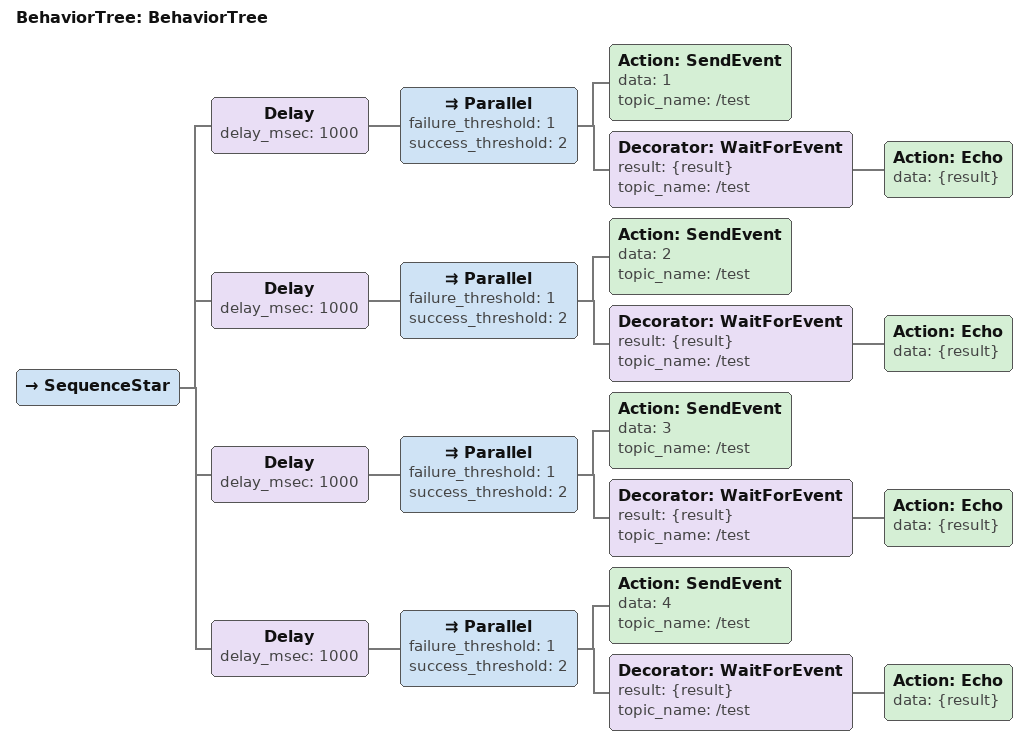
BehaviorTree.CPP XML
<?xml version="1.0"?>
<root main_tree_to_execute="BehaviorTree">
    <BehaviorTree ID="BehaviorTree">
        <SequenceStar>
            <Delay delay_msec="1000">
                <Parallel failure_threshold="1" success_threshold="2">
                    <Action ID="SendEvent" data="1" topic_name="/test"/>
                    <Decorator ID="WaitForEvent" result="{result}" topic_name="/test">
                        <Action ID="Echo" data="{result}"/>
                    </Decorator>
                </Parallel>
            </Delay>
            <Delay delay_msec="1000">
                <Parallel failure_threshold="1" success_threshold="2">
                    <Action ID="SendEvent" data="2" topic_name="/test"/>
                    <Decorator ID="WaitForEvent" result="{result}" topic_name="/test">
                        <Action ID="Echo" data="{result}"/>
                    </Decorator>
                </Parallel>
            </Delay>
            <Delay delay_msec="1000">
                <Parallel failure_threshold="1" success_threshold="2">
                    <Action ID="SendEvent" data="3" topic_name="/test"/>
                    <Decorator ID="WaitForEvent" result="{result}" topic_name="/test">
                        <Action ID="Echo" data="{result}"/>
                    </Decorator>
                </Parallel>
            </Delay>
            <Delay delay_msec="1000">
                <Parallel failure_threshold="1" success_threshold="2">
                    <Action ID="SendEvent" data="4" topic_name="/test"/>
                    <Decorator ID="WaitForEvent" result="{result}" topic_name="/test">
                        <Action ID="Echo" data="{result}"/>
                    </Decorator>
                </Parallel>
            </Delay>
        </SequenceStar>
    </BehaviorTree>
</root>
